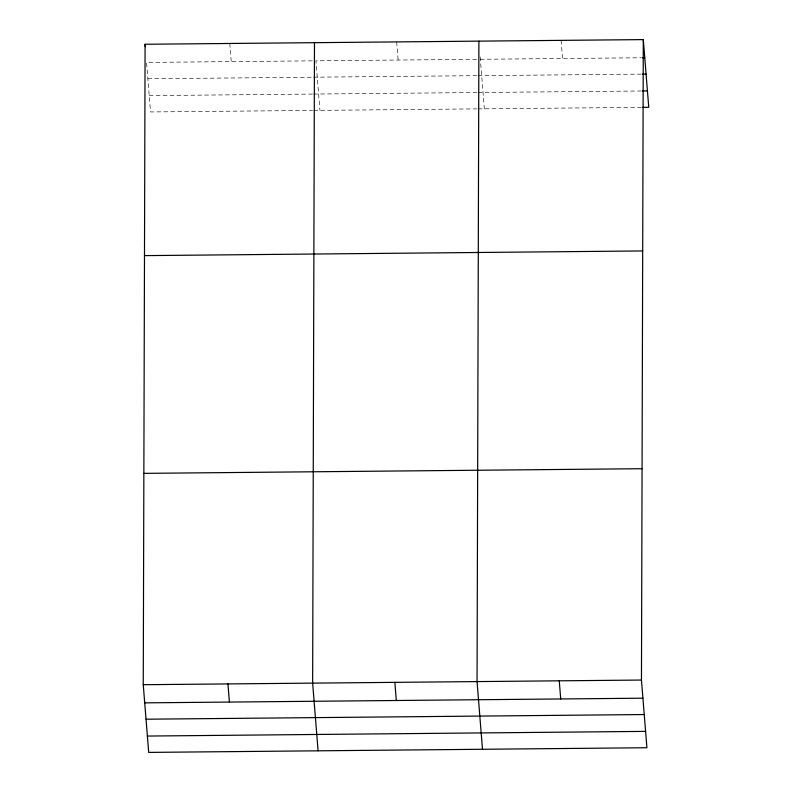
<?xml version="1.0" encoding="UTF-8"?>
<svg xmlns="http://www.w3.org/2000/svg" width="792" height="792" viewBox="0 0 792 792"><rect width="100%" height="100%" fill="white"/><g stroke="black" fill="none" stroke-linecap="round" stroke-linejoin="round"><path stroke-width="0.59" stroke-dasharray="3.96 2.97" d="M312.256 60.855L146.55 62.41L150.539 111.949L312.563 110.434M476.665 59.311L315.939 60.816L319.928 110.365M480.348 59.281L641.074 57.776M147.866 78.754L312.345 77.22M313.573 77.2L476.754 75.676M477.982 75.666L641.164 74.131M149.223 95.604L312.474 94.07M313.701 94.06L476.883 92.535M478.111 92.516L641.292 90.991M313.79 110.425L476.972 108.89M478.2 108.88L641.381 107.356M561.092 40.372L562.558 58.509M480.16 56.866L484.338 108.821M396.683 41.907L398.148 60.053M229.789 43.471L231.244 61.618"/><path stroke-width="1.19" d="M643.302 39.6L641.461 680.051L646.906 747.737L148.698 752.4L143.253 684.714L145.094 44.263L643.302 39.6L648.747 107.286L642.609 107.346M314.483 42.679L312.642 683.13L318.087 750.816M478.893 41.144L477.051 681.585L482.496 749.272M642.302 57.767L644.757 57.737M642.391 74.121L646.074 74.092M642.52 90.981L647.43 90.931M144.481 255.618L642.698 250.945M143.857 473.368L642.064 468.706M143.253 684.714L641.461 680.051M144.718 702.86L642.926 698.188M146.025 719.205L644.233 714.542M147.381 736.055L645.589 731.382M559.261 680.823L560.716 698.96M394.852 682.357L396.307 700.504M227.947 683.922L229.413 702.058M145.094 44.263L145.282 46.688"/></g></svg>
